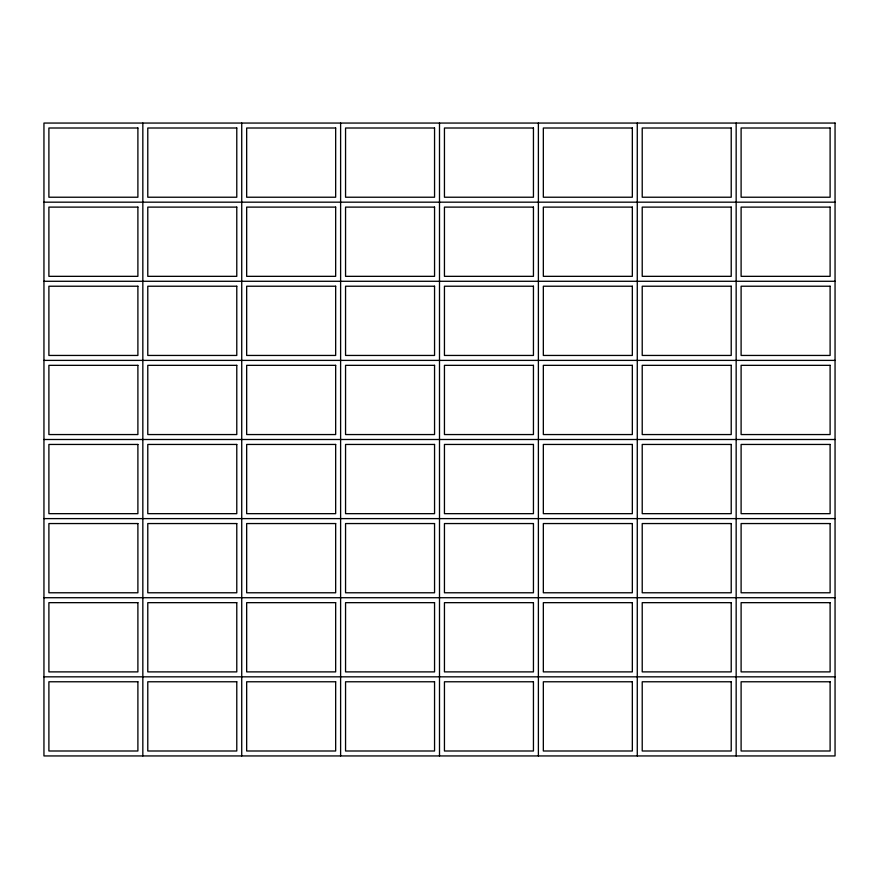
<?xml version="1.0" encoding="UTF-8"?>
<svg xmlns="http://www.w3.org/2000/svg" width="879" height="879" viewBox="0 0 879 879"><rect width="100%" height="100%" fill="white"/><g stroke="black" fill="none" stroke-linecap="round" stroke-linejoin="round"><path stroke-width="1.32" d="M43.95 202.17L835.05 202.17M43.95 281.28L835.05 281.28M43.95 360.39L835.05 360.39M43.95 439.5L835.05 439.5M43.95 518.61L835.05 518.61M43.95 597.72L835.05 597.72M43.95 676.83L835.05 676.83M736.162 123.06L736.162 755.94M637.275 123.06L637.275 755.94M538.387 123.06L538.387 755.94M439.5 123.06L439.5 755.94M340.612 123.06L340.612 755.94M241.725 123.06L241.725 755.94M142.837 123.06L142.837 755.94M835.05 123.06L43.95 123.06L43.95 755.94L835.05 755.94L835.05 123.06M137.893 128.004L48.894 128.004L48.894 197.226L137.893 197.226L137.893 128.004M236.781 128.004L147.782 128.004L147.782 197.226L236.781 197.226L236.781 128.004M335.668 128.004L246.669 128.004L246.669 197.226L335.668 197.226L335.668 128.004M434.556 128.004L345.557 128.004L345.557 197.226L434.556 197.226L434.556 128.004M533.443 128.004L444.444 128.004L444.444 197.226L533.443 197.226L533.443 128.004M632.331 128.004L543.332 128.004L543.332 197.226L632.331 197.226L632.331 128.004M731.218 128.004L642.219 128.004L642.219 197.226L731.218 197.226L731.218 128.004M830.106 128.004L741.107 128.004L741.107 197.226L830.106 197.226L830.106 128.004M137.893 207.114L48.894 207.114L48.894 276.336L137.893 276.336L137.893 207.114M236.781 207.114L147.782 207.114L147.782 276.336L236.781 276.336L236.781 207.114M335.668 207.114L246.669 207.114L246.669 276.336L335.668 276.336L335.668 207.114M434.556 207.114L345.557 207.114L345.557 276.336L434.556 276.336L434.556 207.114M533.443 207.114L444.444 207.114L444.444 276.336L533.443 276.336L533.443 207.114M632.331 207.114L543.332 207.114L543.332 276.336L632.331 276.336L632.331 207.114M731.218 207.114L642.219 207.114L642.219 276.336L731.218 276.336L731.218 207.114M830.106 207.114L741.107 207.114L741.107 276.336L830.106 276.336L830.106 207.114M137.893 286.224L48.894 286.224L48.894 355.446L137.893 355.446L137.893 286.224M236.781 286.224L147.782 286.224L147.782 355.446L236.781 355.446L236.781 286.224M335.668 286.224L246.669 286.224L246.669 355.446L335.668 355.446L335.668 286.224M434.556 286.224L345.557 286.224L345.557 355.446L434.556 355.446L434.556 286.224M533.443 286.224L444.444 286.224L444.444 355.446L533.443 355.446L533.443 286.224M632.331 286.224L543.332 286.224L543.332 355.446L632.331 355.446L632.331 286.224M731.218 286.224L642.219 286.224L642.219 355.446L731.218 355.446L731.218 286.224M830.106 286.224L741.107 286.224L741.107 355.446L830.106 355.446L830.106 286.224M137.893 365.334L48.894 365.334L48.894 434.556L137.893 434.556L137.893 365.334M236.781 365.334L147.782 365.334L147.782 434.556L236.781 434.556L236.781 365.334M335.668 365.334L246.669 365.334L246.669 434.556L335.668 434.556L335.668 365.334M434.556 365.334L345.557 365.334L345.557 434.556L434.556 434.556L434.556 365.334M533.443 365.334L444.444 365.334L444.444 434.556L533.443 434.556L533.443 365.334M632.331 365.334L543.332 365.334L543.332 434.556L632.331 434.556L632.331 365.334M731.218 365.334L642.219 365.334L642.219 434.556L731.218 434.556L731.218 365.334M830.106 365.334L741.107 365.334L741.107 434.556L830.106 434.556L830.106 365.334M137.893 444.444L48.894 444.444L48.894 513.666L137.893 513.666L137.893 444.444M236.781 444.444L147.782 444.444L147.782 513.666L236.781 513.666L236.781 444.444M335.668 444.444L246.669 444.444L246.669 513.666L335.668 513.666L335.668 444.444M434.556 444.444L345.557 444.444L345.557 513.666L434.556 513.666L434.556 444.444M533.443 444.444L444.444 444.444L444.444 513.666L533.443 513.666L533.443 444.444M632.331 444.444L543.332 444.444L543.332 513.666L632.331 513.666L632.331 444.444M731.218 444.444L642.219 444.444L642.219 513.666L731.218 513.666L731.218 444.444M830.106 444.444L741.107 444.444L741.107 513.666L830.106 513.666L830.106 444.444M137.893 523.554L48.894 523.554L48.894 592.776L137.893 592.776L137.893 523.554M236.781 523.554L147.782 523.554L147.782 592.776L236.781 592.776L236.781 523.554M335.668 523.554L246.669 523.554L246.669 592.776L335.668 592.776L335.668 523.554M434.556 523.554L345.557 523.554L345.557 592.776L434.556 592.776L434.556 523.554M533.443 523.554L444.444 523.554L444.444 592.776L533.443 592.776L533.443 523.554M632.331 523.554L543.332 523.554L543.332 592.776L632.331 592.776L632.331 523.554M731.218 523.554L642.219 523.554L642.219 592.776L731.218 592.776L731.218 523.554M830.106 523.554L741.107 523.554L741.107 592.776L830.106 592.776L830.106 523.554M137.893 602.664L48.894 602.664L48.894 671.886L137.893 671.886L137.893 602.664M236.781 602.664L147.782 602.664L147.782 671.886L236.781 671.886L236.781 602.664M335.668 602.664L246.669 602.664L246.669 671.886L335.668 671.886L335.668 602.664M434.556 602.664L345.557 602.664L345.557 671.886L434.556 671.886L434.556 602.664M533.443 602.664L444.444 602.664L444.444 671.886L533.443 671.886L533.443 602.664M632.331 602.664L543.332 602.664L543.332 671.886L632.331 671.886L632.331 602.664M731.218 602.664L642.219 602.664L642.219 671.886L731.218 671.886L731.218 602.664M830.106 602.664L741.107 602.664L741.107 671.886L830.106 671.886L830.106 602.664M137.893 681.774L48.894 681.774L48.894 750.996L137.893 750.996L137.893 681.774M236.781 681.774L147.782 681.774L147.782 750.996L236.781 750.996L236.781 681.774M335.668 681.774L246.669 681.774L246.669 750.996L335.668 750.996L335.668 681.774M434.556 681.774L345.557 681.774L345.557 750.996L434.556 750.996L434.556 681.774M533.443 681.774L444.444 681.774L444.444 750.996L533.443 750.996L533.443 681.774M632.331 681.774L543.332 681.774L543.332 750.996L632.331 750.996L632.331 681.774M731.218 681.774L642.219 681.774L642.219 750.996L731.218 750.996L731.218 681.774M830.106 681.774L741.107 681.774L741.107 750.996L830.106 750.996L830.106 681.774"/></g></svg>
